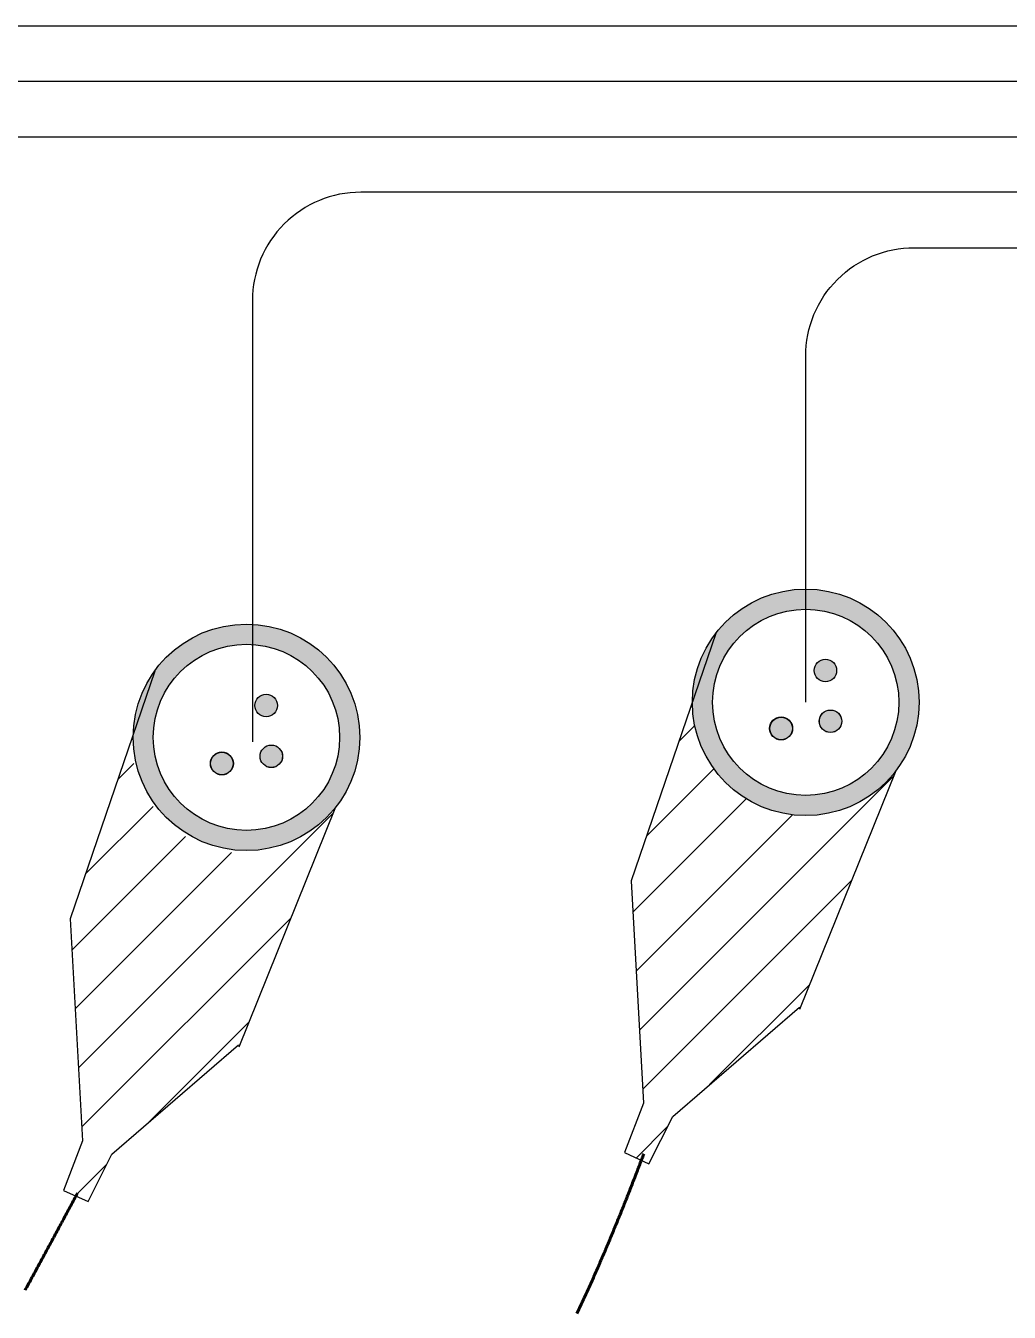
# Model space of a CAD drawing. Header units: millimetres. Extents: x 88 to 97873, y 32 to 55088.
# Drawn here: x 47525.3 to 47879.6, y 4324.3 to 4787.9 of the extents above; entities that cross this region are included whole.
import ezdxf

# ---------------------------------------------------------------- set-up
doc = ezdxf.new("R2010")
doc.units = ezdxf.units.MM
doc.header["$LTSCALE"] = 0.3
doc.layers.add('FICHAS_XLR', color=7, linetype='Continuous')

msp = doc.modelspace()

# ---------------------------------------------------------------- hatches: boundary and pattern name
h = msp.add_hatch()
h.set_pattern_fill('ANSI31', color=5, scale=5)
h.set_pattern_definition([(45, (485.322, 45.615), (-11.22532, 11.22532), [])])
h.paths.add_polyline_path([(47838.73, 4519.36, -0.719587), (47765.44, 4544.27), (47743.43, 4479.71), (47747.85, 4399.66), (47740.94, 4381.8), (47749.81, 4377.79), (47758.36, 4394.86), (47804.58, 4434.71)])
at = {"true_color": 0x136734}
h = msp.add_hatch(dxfattribs=at)
h.set_pattern_fill('ANSI31', color=116, scale=5)
h.set_pattern_definition([(45, (283.281, 32.013), (-11.22532, 11.22532), [])])
h.paths.add_polyline_path([(47636.69, 4505.76, -0.719587), (47563.4, 4530.67), (47541.39, 4466.11), (47545.81, 4386.06), (47538.9, 4368.2), (47547.77, 4364.18), (47556.32, 4381.26), (47602.54, 4421.1)])
at = {"layer": 'FICHAS_XLR'}
h = msp.add_hatch(color=5, dxfattribs=at)
h.dxf.hatch_style = 1
h.paths.add_polyline_path([(47765.44, 4544.09, 1), (47847.07, 4544.09, 1)])
h.paths.add_polyline_path([(47839.81, 4544.09, -1), (47772.7, 4544.09, -1)], flags=16)
h.paths.add_polyline_path([(47817.41, 4555.58, -1), (47809.3, 4555.58, -1)], flags=0)
h.paths.add_polyline_path([(47819.27, 4537.25, -1), (47811.16, 4537.25, -1)], flags=0)
h.paths.add_polyline_path([(47801.46, 4534.67, -1), (47793.35, 4534.67, -1)], flags=0)
at = {"layer": 'FICHAS_XLR', "true_color": 0x136734}
h = msp.add_hatch(color=116, dxfattribs=at)
h.dxf.hatch_style = 1
h.paths.add_polyline_path([(47564, 4531.46, 1), (47645.64, 4531.46, 1)])
h.paths.add_polyline_path([(47638.37, 4531.46, -1), (47571.27, 4531.46, -1)], flags=16)
h.paths.add_polyline_path([(47615.97, 4542.95, -1), (47607.87, 4542.95, -1)], flags=0)
h.paths.add_polyline_path([(47617.84, 4524.63, -1), (47609.73, 4524.63, -1)], flags=0)
h.paths.add_polyline_path([(47600.02, 4522.05, -1), (47591.92, 4522.05, -1)], flags=0)
at = {"layer": 'FICHAS_XLR'}
h = msp.add_hatch(color=5, dxfattribs=at)
h.dxf.hatch_style = 1
h.paths.add_polyline_path([(47819.27, 4537.25, 1), (47811.16, 4537.25, 1)])
h.paths.add_polyline_path([(47817.41, 4555.58, 1), (47809.3, 4555.58, 1)])
h.paths.add_polyline_path([(47793.27, 4534.67, 1), (47801.54, 4534.67, 1)])
at = {"layer": 'FICHAS_XLR', "true_color": 0x136734}
h = msp.add_hatch(color=116, dxfattribs=at)
h.dxf.hatch_style = 1
h.paths.add_polyline_path([(47617.84, 4524.63, 1), (47609.73, 4524.63, 1)])
h.paths.add_polyline_path([(47615.97, 4542.95, 1), (47607.87, 4542.95, 1)])
h.paths.add_polyline_path([(47591.83, 4522.05, 1), (47600.11, 4522.05, 1)])

# ---------------------------------------------------------------- linework, layer by layer
at = {"color": 5}
msp.add_line((47838.73, 4519.36), (47804.07, 4433.44), dxfattribs=at)
at = {"color": 116, "true_color": 0x136734}
msp.add_line((47636.69, 4505.76), (47602.03, 4419.84), dxfattribs=at)
at = {"color": 30}
msp.add_lwpolyline([(47411.52, 4524.97), (47411.52, 4708.84, -0.414214), (47450.59, 4747.91), (48236.61, 4747.91, 0.414214), (48275.68, 4786.98), (48275.68, 5046.19, 0.414214), (48236.61, 5085.26), (48230.68, 5085.26)], format="xyb", dxfattribs=at)
msp.add_lwpolyline([(47159.93, 5043.88), (47281, 5043.88, -0.414214), (47320.07, 5004.81), (47320.07, 4826.98, 0.414214), (47359.14, 4787.91), (48216.11, 4787.91)], format="xyb")
at = {"color": 6}
msp.add_lwpolyline([(47207.49, 4510.7), (47207.49, 4728.84, -0.414214), (47246.56, 4767.91), (48191.61, 4767.91, 0.414214), (48230.68, 4806.98), (48230.68, 4982.12)], format="xyb", dxfattribs=at)
at = {"color": 116, "true_color": 0x136734}
msp.add_lwpolyline([(48190.6, 4607.91), (48190.6, 4688.84, 0.414214), (48151.53, 4727.91), (47646.04, 4727.91, 0.414214), (47606.97, 4688.84), (47606.97, 4529.87)], format="xyb", dxfattribs=at)
at = {"color": 5}
msp.add_lwpolyline([(47806.25, 4544.09), (47806.25, 4668.84, -0.414214), (47845.32, 4707.91), (48052.29, 4707.91, -0.414214), (48091.36, 4668.84), (48091.36, 4607.91)], format="xyb", dxfattribs=at)
msp.add_lwpolyline([(47773.83, 4568.89), (47743.43, 4479.71), (47747.85, 4399.66), (47740.94, 4381.8), (47749.81, 4377.79), (47758.36, 4394.86), (47804.04, 4434.24)], dxfattribs=at)
at = {"color": 116, "true_color": 0x136734}
msp.add_lwpolyline([(47571.79, 4555.29), (47541.39, 4466.11), (47545.81, 4386.06), (47538.9, 4368.2), (47547.77, 4364.18), (47556.32, 4381.26), (47602, 4420.64)], dxfattribs=at)
at = {"color": 5, "lineweight": 60}
msp.add_lwpolyline([(47747.96, 4381.43), (47747.75, 4380.87), (47747.54, 4380.32), (47747.33, 4379.76), (47747.12, 4379.21), (47746.9, 4378.65), (47746.69, 4378.09), (47746.48, 4377.54), (47746.27, 4376.99), (47746.06, 4376.43), (47745.85, 4375.88), (47745.63, 4375.33), (47745.42, 4374.77), (47745.21, 4374.22), (47745, 4373.67), (47744.78, 4373.12), (47744.57, 4372.57), (47744.36, 4372.02), (47744.14, 4371.47), (47743.93, 4370.92), (47743.72, 4370.37), (47743.5, 4369.82), (47743.29, 4369.28), (47743.07, 4368.73), (47742.86, 4368.18), (47742.64, 4367.64), (47742.43, 4367.09), (47742.21, 4366.54), (47742, 4366), (47741.78, 4365.45), (47741.57, 4364.91), (47741.35, 4364.37), (47741.14, 4363.82), (47740.92, 4363.28), (47740.7, 4362.74), (47740.49, 4362.2), (47740.27, 4361.65), (47740.05, 4361.11), (47739.83, 4360.57), (47739.62, 4360.03), (47739.4, 4359.49), (47739.18, 4358.95), (47738.96, 4358.41), (47738.74, 4357.88), (47738.52, 4357.34), (47738.31, 4356.8), (47738.09, 4356.26), (47737.87, 4355.73), (47737.65, 4355.19), (47737.43, 4354.65), (47737.21, 4354.12), (47736.98, 4353.58), (47736.76, 4353.05), (47736.54, 4352.52), (47736.32, 4351.98), (47736.1, 4351.45), (47735.88, 4350.92), (47735.65, 4350.38), (47735.43, 4349.85), (47735.21, 4349.32), (47734.99, 4348.79), (47734.76, 4348.26), (47734.54, 4347.73), (47734.31, 4347.2), (47734.09, 4346.67), (47733.87, 4346.14), (47733.64, 4345.61), (47733.42, 4345.08), (47733.19, 4344.56), (47732.96, 4344.03), (47732.74, 4343.5), (47732.51, 4342.98), (47732.28, 4342.45), (47732.06, 4341.92), (47731.83, 4341.4), (47731.6, 4340.87), (47731.37, 4340.35), (47731.14, 4339.83), (47730.92, 4339.3), (47730.69, 4338.78), (47730.46, 4338.26), (47730.23, 4337.73), (47730, 4337.21), (47729.77, 4336.69), (47729.53, 4336.17), (47729.3, 4335.65), (47729.07, 4335.13), (47728.84, 4334.61), (47728.61, 4334.09), (47728.37, 4333.57), (47728.14, 4333.05), (47727.91, 4332.54), (47727.67, 4332.02), (47727.44, 4331.5), (47727.2, 4330.98), (47726.97, 4330.47), (47726.73, 4329.95), (47726.5, 4329.43), (47726.26, 4328.92), (47726.02, 4328.4), (47725.79, 4327.89), (47725.55, 4327.38), (47725.31, 4326.86), (47725.07, 4326.35), (47724.83, 4325.84), (47724.59, 4325.32), (47724.35, 4324.81), (47724.11, 4324.3), (47723.87, 4323.79)], dxfattribs=at)
at = {"color": 116, "lineweight": 60, "true_color": 0x136734}
msp.add_lwpolyline([(47525.13, 4332.29), (47525.4, 4332.79), (47525.67, 4333.28), (47525.94, 4333.78), (47526.21, 4334.28), (47526.48, 4334.78), (47526.75, 4335.28), (47527.03, 4335.78), (47527.3, 4336.28), (47527.57, 4336.79), (47527.85, 4337.29), (47528.12, 4337.79), (47528.39, 4338.3), (47528.67, 4338.81), (47528.94, 4339.32), (47529.22, 4339.82), (47529.5, 4340.33), (47529.77, 4340.85), (47530.05, 4341.36), (47530.33, 4341.87), (47530.61, 4342.38), (47530.88, 4342.9), (47531.16, 4343.42), (47531.44, 4343.93), (47531.72, 4344.45), (47532, 4344.97), (47532.28, 4345.49), (47532.56, 4346.01), (47532.85, 4346.53), (47533.13, 4347.06), (47533.41, 4347.58), (47533.69, 4348.11), (47533.98, 4348.63), (47534.26, 4349.16), (47534.55, 4349.69), (47534.83, 4350.22), (47535.12, 4350.75), (47535.4, 4351.28), (47535.69, 4351.81), (47535.98, 4352.35), (47536.27, 4352.88), (47536.55, 4353.42), (47536.84, 4353.95), (47537.13, 4354.49), (47537.42, 4355.03), (47537.71, 4355.57), (47538, 4356.11), (47538.29, 4356.66), (47538.59, 4357.2), (47538.88, 4357.74), (47539.17, 4358.29), (47539.46, 4358.84), (47539.76, 4359.38), (47540.05, 4359.93), (47540.35, 4360.48), (47540.64, 4361.03), (47540.94, 4361.58), (47541.24, 4362.14), (47541.54, 4362.69), (47541.83, 4363.25), (47542.13, 4363.8), (47542.43, 4364.36), (47542.73, 4364.92), (47543.03, 4365.48), (47543.33, 4366.04), (47543.63, 4366.6), (47543.94, 4367.17)], dxfattribs=at)
at = {"layer": 'FICHAS_XLR', "color": 5}
for centre, radius in [((47806.25, 4544.09), 40.82), ((47806.25, 4544.09), 33.55), ((47813.35, 4555.58), 4.05), ((47815.22, 4537.25), 4.06), ((47815.22, 4537.25), 4.05), ((47797.4, 4534.67), 4.14), ((47797.4, 4534.67), 4.05)]:
    msp.add_circle(centre, radius, dxfattribs=at)
at = {"layer": 'FICHAS_XLR', "color": 116, "true_color": 0x136734}
for centre, radius in [((47604.82, 4531.46), 40.82), ((47604.82, 4531.46), 33.55), ((47611.92, 4542.95), 4.05), ((47595.97, 4522.05), 4.14), ((47595.97, 4522.05), 4.05), ((47613.78, 4524.63), 4.06), ((47613.78, 4524.63), 4.05)]:
    msp.add_circle(centre, radius, dxfattribs=at)

doc.saveas('drawing.dxf')
